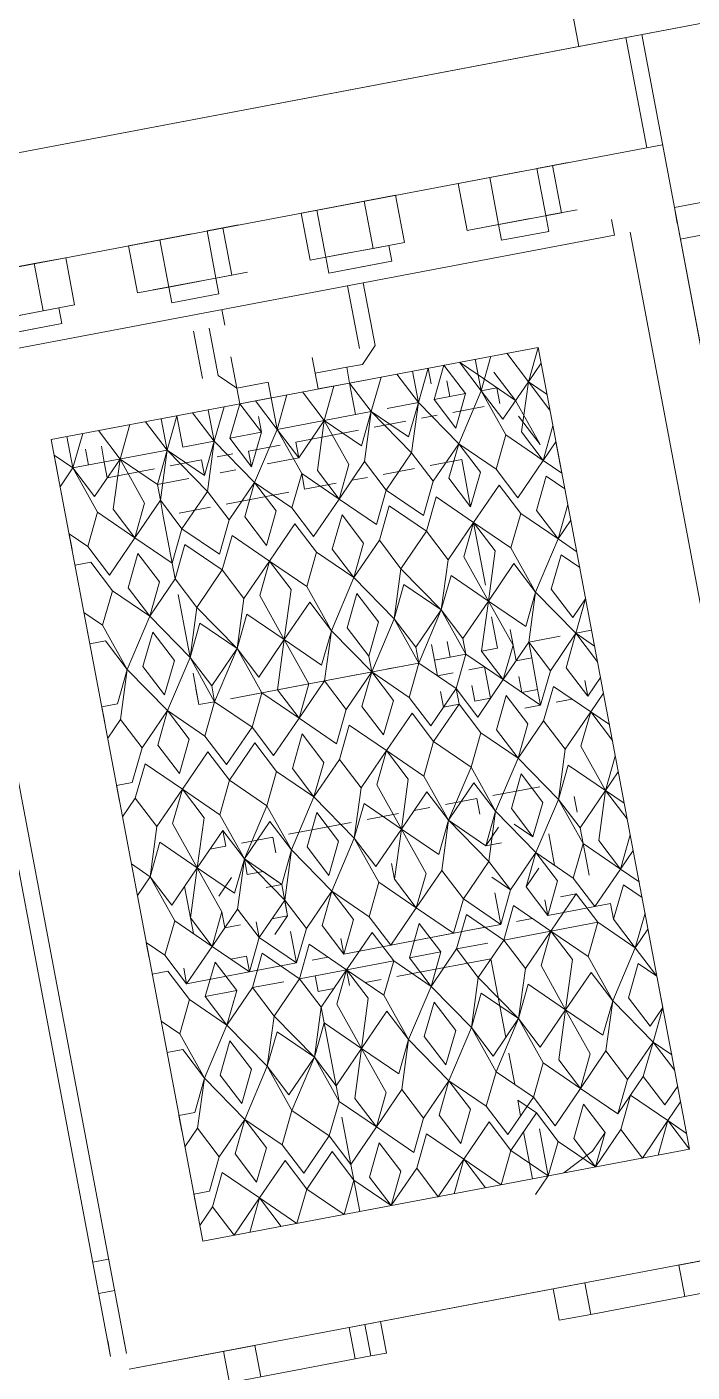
# Model space of a CAD drawing. Extents: x 407440 to 411585, y 6041728 to 6045069.
# Drawn here: x 408267.42 to 408269.809, y 6044233.704 to 6044238.531 of the extents above; entities that cross this region are included whole.
import ezdxf

# ---------------------------------------------------------------- set-up
doc = ezdxf.new("R2010")
doc.units = 0
doc.header["$LTSCALE"] = 5
doc.linetypes.add('foc-TIELINE', pattern=[1.875, 1.25, -0.625])
doc.layers.add('P-PROPOSED-EXISTING-H', color=59, linetype='Continuous')
doc.layers.add('T-TIE', color=201, linetype='foc-TIELINE')

# ---------------------------------------------------------------- blocks, each defined once
blk = doc.blocks.new('P-RIG-877')
at = {"layer": 'T-TIE', "linetype": 'ByBlock', "lineweight": 18}
for points in [[(0.52811, -15.56787), (0.2411, -15.56787), (0.25258, -15.56787)], [(-0.3559, -16.0845), (-0.34442, -16.0845), (-0.2411, -16.0845), (-0.2411, -16.07302), (-0.34442, -16.07302), (-0.34442, -15.63675), (-0.34442, -15.61379), (-0.34442, -16.10746), (0.11481, -16.10746), (0.11481, -15.61379), (-0.2411, -15.61379), (-0.2411, -15.63675), (-0.2411, -15.61379), (-0.26406, -15.61379), (0.11481, -15.61379), (0.11481, -15.47602), (0.2411, -15.47602), (0.2411, -15.56787), (0.2411, -15.47602), (0.11481, -15.47602), (0.11481, -16.25671), (0.12629, -16.25671), (0.12629, -16.27968), (0.12629, -16.29116)], [(0.52811, -15.49899), (0.26406, -15.49899), (0.26406, -15.56787)], [(2.39947, -15.56787), (2.38799, -15.56787), (0.11481, -15.56787)], [(0.19517, -15.56787), (0.19517, -16.27968), (0.19517, -16.29116), (0.22961, -16.29116), (0.22961, -16.27968)], [(0.19517, -15.57935), (0.11481, -15.57935)], [(0.25258, -15.60231), (0.97586, -15.60231)], [(0.2411, -15.61379), (0.25258, -15.61379), (0.25258, -16.10746), (0.97586, -16.10746), (0.96438, -16.10746)], [(0.98734, -15.61379), (0.98734, -16.10746), (0.98734, -15.61379)], [(0.2411, -15.65972), (0.22961, -15.65972), (0.19517, -15.65972), (0.19517, -15.63675)], [(0.22961, -15.65972), (0.22961, -15.63675)], [(0.22961, -15.70564), (0.22961, -15.64824), (0.19517, -15.64824)], [(0.2411, -15.65972), (0.2411, -15.69416), (0.2411, -15.65972)], [(0.19517, -15.6712), (0.19517, -15.69416)], [(0.22961, -15.69416), (0.22961, -15.6712)], [(0.32146, -16.03858), (0.90698, -16.03858), (0.90698, -15.68268), (0.32146, -15.68268), (0.32146, -16.03858), (0.32146, -15.68268), (0.34442, -15.69416), (0.32146, -15.70564), (0.34442, -15.69416), (0.36738, -15.71712), (0.34442, -15.7286), (0.37886, -15.71712), (0.40183, -15.7286), (0.37886, -15.75156), (0.40183, -15.76304), (0.42479, -15.75156), (0.40183, -15.74008), (0.37886, -15.75156), (0.34442, -15.7286), (0.32146, -15.71712)], [(0.33294, -15.68268), (0.34442, -15.69416), (0.3559, -15.68268)], [(0.36738, -15.68268), (0.34442, -15.69416), (0.37886, -15.70564), (0.40183, -15.69416), (0.37886, -15.68268)], [(0.40183, -15.68268), (0.41331, -15.68268), (0.39034, -15.68268), (0.40183, -15.69416), (0.41331, -15.68268)], [(0.42479, -15.68268), (0.41331, -15.69416), (0.43627, -15.70564), (0.45923, -15.69416), (0.49367, -15.71712), (0.45923, -15.7286), (0.43627, -15.71712), (0.41331, -15.7286), (0.43627, -15.75156), (0.45923, -15.7286), (0.43627, -15.71712), (0.45923, -15.69416), (0.43627, -15.68268)], [(0.42479, -15.68268), (0.42479, -15.68268)], [(0.42479, -15.68268), (0.42479, -15.68268)], [(0.44775, -15.68268), (0.45923, -15.69416), (0.47071, -15.68268)], [(0.48219, -15.68268), (0.47071, -15.69416), (0.49367, -15.70564), (0.51663, -15.69416), (0.50515, -15.68268), (0.52811, -15.69416), (0.53959, -15.68268)], [(0.56256, -15.69416), (0.57404, -15.69416), (0.55108, -15.70564), (0.52811, -15.69416), (0.52811, -15.68268)], [(0.55108, -15.68268), (0.52811, -15.69416)], [(0.57404, -15.69416), (0.56256, -15.68268)], [(0.57404, -15.68268), (0.58552, -15.69416), (0.597, -15.68268)], [(0.60848, -15.68268), (0.58552, -15.69416), (0.60848, -15.70564), (0.64292, -15.69416), (0.61996, -15.71712), (0.64292, -15.7286), (0.66588, -15.71712), (0.64292, -15.69416), (0.61996, -15.68268)], [(0.63144, -15.68268), (0.64292, -15.69416), (0.6544, -15.68268)], [(0.67736, -15.68268), (0.70032, -15.69416), (0.72329, -15.71712), (0.70032, -15.7286), (0.67736, -15.75156), (0.64292, -15.77452), (0.67736, -15.786), (0.70032, -15.77452), (0.67736, -15.75156), (0.64292, -15.7286), (0.67736, -15.71712), (0.68884, -15.71712), (0.70032, -15.71712)], [(0.66588, -15.68268), (0.64292, -15.69416), (0.67736, -15.70564), (0.70032, -15.69416), (0.67736, -15.71712), (0.70032, -15.7286), (0.67736, -15.71712), (0.66588, -15.71712)], [(0.68884, -15.68268), (0.70032, -15.69416), (0.71181, -15.68268)], [(0.72329, -15.68268), (0.71181, -15.69416), (0.73477, -15.70564), (0.75773, -15.69416), (0.73477, -15.68268)], [(0.74625, -15.68268), (0.75773, -15.69416), (0.78069, -15.68268)], [(0.83809, -15.68268), (0.82661, -15.69416), (0.80365, -15.68268), (0.78069, -15.68268), (0.76921, -15.69416), (0.79217, -15.70564), (0.81513, -15.69416), (0.80365, -15.68268)], [(0.87254, -15.7286), (0.84957, -15.70564), (0.82661, -15.69416), (0.84957, -15.68268)], [(0.86105, -15.68268), (0.87254, -15.69416), (0.84957, -15.70564), (0.82661, -15.69416)], [(0.90698, -15.68268), (0.88402, -15.69416), (0.90698, -15.71712), (0.88402, -15.7286), (0.86105, -15.71712), (0.88402, -15.69416), (0.8955, -15.68268)], [(0.90698, -15.70564), (0.88402, -15.69416), (0.87254, -15.68268)], [(0.36738, -15.70564), (0.39034, -15.69416), (0.3559, -15.70564), (0.33294, -15.7286), (0.32146, -15.74008), (0.34442, -15.7286), (0.32146, -15.7286), (0.33294, -15.7286)], [(0.73477, -15.82045), (0.71181, -15.80897), (0.73477, -15.786), (0.75773, -15.80897), (0.79217, -15.786), (0.75773, -15.77452), (0.73477, -15.786), (0.73477, -15.71712), (0.75773, -15.7286), (0.79217, -15.71712), (0.75773, -15.69416), (0.73477, -15.71712), (0.75773, -15.7286), (0.73477, -15.75156), (0.75773, -15.74008), (0.79217, -15.75156), (0.75773, -15.76304), (0.73477, -15.75156), (0.71181, -15.7286), (0.73477, -15.71712)], [(1.0103, -15.70564), (1.0103, -15.69416)], [(0.3559, -15.70564), (0.33294, -15.71712)], [(0.57404, -15.74008), (0.57404, -15.7286), (0.56256, -15.7286), (0.56256, -15.74008), (0.56256, -15.7286), (0.53959, -15.7286), (0.53959, -15.74008), (0.53959, -15.7286), (0.52811, -15.7286), (0.52811, -15.70564)], [(0.57404, -15.71712), (0.57404, -15.70564)], [(0.72329, -15.70564), (0.73477, -15.70564), (0.72329, -15.70564), (0.72329, -15.74008), (0.72329, -15.75156), (0.71181, -15.75156)], [(0.98734, -15.70564), (1.0103, -15.70564), (1.0103, -15.77452), (0.98734, -15.77452), (1.0103, -15.77452), (1.0103, -15.79748), (0.98734, -15.79748)], [(0.3559, -15.71712), (0.34442, -15.71712), (0.34442, -15.7286)], [(0.90698, -15.71712), (0.88402, -15.7286), (0.90698, -15.75156), (0.88402, -15.77452), (0.90698, -15.786), (0.88402, -15.80897), (0.86105, -15.82045), (0.88402, -15.84341), (0.90698, -15.83193)], [(0.3559, -15.75156), (0.3559, -15.7286)], [(0.63144, -15.7286), (0.63144, -15.7286)], [(0.71181, -15.74008), (0.71181, -15.7286)], [(0.34442, -15.76304), (0.34442, -15.74008)], [(0.53959, -15.74008), (0.52811, -15.74008), (0.51663, -15.74008), (0.52811, -15.74008)], [(0.56256, -15.74008), (0.55108, -15.74008)], [(0.63144, -15.77452), (0.63144, -15.74008)], [(0.63144, -15.74008), (0.63144, -15.74008)], [(0.68884, -15.74008), (0.66588, -15.74008)], [(0.90698, -15.77452), (0.8955, -15.75156), (0.88402, -15.74008)], [(0.39034, -15.84341), (0.39034, -15.86637), (0.37886, -15.86637), (0.40183, -15.87785), (0.37886, -15.86637), (0.40183, -15.84341), (0.37886, -15.83193), (0.34442, -15.84341), (0.36738, -15.82045), (0.34442, -15.80897), (0.32146, -15.82045), (0.34442, -15.80897), (0.32146, -15.79748), (0.34442, -15.80897), (0.36738, -15.786), (0.34442, -15.77452), (0.37886, -15.786), (0.40183, -15.77452), (0.42479, -15.786), (0.40183, -15.80897), (0.37886, -15.82045), (0.40183, -15.80897), (0.37886, -15.786), (0.34442, -15.80897), (0.37886, -15.82045), (0.40183, -15.84341), (0.42479, -15.82045), (0.40183, -15.80897), (0.37886, -15.786), (0.40183, -15.77452), (0.37886, -15.75156), (0.34442, -15.77452), (0.32146, -15.786)], [(0.34442, -15.75156), (0.33294, -15.75156)], [(0.39034, -15.77452), (0.39034, -15.75156), (0.42479, -15.75156)], [(0.48219, -15.75156), (0.43627, -15.75156), (0.41331, -15.77452), (0.43627, -15.786), (0.45923, -15.77452), (0.49367, -15.786), (0.45923, -15.80897), (0.43627, -15.786), (0.45923, -15.77452), (0.43627, -15.75156)], [(0.55108, -15.79748), (0.56256, -15.79748), (0.56256, -15.786), (0.55108, -15.786), (0.52811, -15.80897), (0.49367, -15.786), (0.47071, -15.77452), (0.49367, -15.75156), (0.51663, -15.77452), (0.49367, -15.786), (0.52811, -15.77452), (0.55108, -15.786), (0.56256, -15.786)], [(0.50515, -15.75156), (0.52811, -15.75156), (0.52811, -15.76304), (0.52811, -15.75156), (0.51663, -15.75156)], [(0.66588, -15.75156), (0.6544, -15.76304)], [(0.70032, -15.76304), (0.68884, -15.75156)], [(0.73477, -15.786), (0.71181, -15.77452), (0.73477, -15.75156), (0.75773, -15.77452), (0.73477, -15.786), (0.75773, -15.80897), (0.73477, -15.82045), (0.75773, -15.84341), (0.79217, -15.82045), (0.75773, -15.80897), (0.73477, -15.82045), (0.73477, -15.79748)], [(0.32146, -15.77452), (0.34442, -15.77452), (0.32146, -15.76304), (0.33294, -15.76304)], [(0.3559, -15.76304), (0.3559, -15.77452)], [(0.53959, -15.77452), (0.53959, -15.76304), (0.56256, -15.76304), (0.56256, -15.77452), (0.55108, -15.77452), (0.56256, -15.77452)], [(0.19517, -15.82045), (0.22961, -15.82045), (0.22961, -15.77452), (0.2411, -15.77452), (0.2411, -15.786), (0.2411, -15.82045), (0.2411, -15.77452)], [(0.34442, -15.77452), (0.34442, -15.79748)], [(0.53959, -15.786), (0.53959, -15.79748), (0.52811, -15.79748), (0.52811, -15.77452), (0.51663, -15.77452)], [(0.6544, -15.77452), (0.6544, -15.77452)], [(0.66588, -15.77452), (0.66588, -15.786), (0.6544, -15.77452)], [(0.67736, -15.786), (0.70032, -15.77452), (0.68884, -15.786)], [(0.98734, -15.94673), (0.98734, -15.77452), (0.98734, -15.94673), (1.0103, -15.94673), (1.0103, -16.01562), (0.98734, -16.01562), (1.0103, -16.01562), (1.0103, -16.03858), (0.98734, -16.03858)], [(1.0103, -15.77452), (0.99882, -15.77452)], [(0.22961, -15.786), (0.19517, -15.786)], [(0.3559, -15.80897), (0.3559, -15.786)], [(0.39034, -15.80897), (0.39034, -15.786)], [(0.52811, -15.87785), (0.52811, -15.80897), (0.51663, -15.80897), (0.49367, -15.82045), (0.47071, -15.80897), (0.49367, -15.786), (0.51663, -15.80897)], [(0.52811, -15.786), (0.51663, -15.786)], [(0.53959, -15.786), (0.53959, -15.786)], [(0.63144, -15.80897), (0.63144, -15.786), (0.64292, -15.786), (0.63144, -15.786)], [(0.67736, -15.786), (0.67736, -15.786)], [(0.72329, -15.80897), (0.72329, -15.786), (0.71181, -15.786), (0.70032, -15.786), (0.71181, -15.786)], [(0.86105, -15.786), (0.84957, -15.79748), (0.86105, -15.79748)], [(0.91846, -15.79748), (0.90698, -15.786), (0.87254, -15.786)], [(0.30998, -15.82045), (0.30998, -15.80897), (0.2985, -15.79748), (0.26406, -15.79748), (0.25258, -15.79748)], [(0.26406, -15.79748), (0.26406, -15.79748)], [(0.72329, -15.79748), (0.72329, -15.85489), (0.72329, -15.88933)], [(0.74625, -15.86637), (0.74625, -15.85489), (0.74625, -15.79748), (0.80365, -15.79748)], [(0.81513, -15.79748), (0.83809, -15.79748)], [(0.87254, -15.79748), (0.8955, -15.79748), (0.90698, -15.79748)], [(0.25258, -15.80897), (0.26406, -15.80897), (0.2985, -15.80897), (0.28702, -15.80897)], [(0.34442, -15.82045), (0.32146, -15.82045), (0.32146, -15.80897)], [(0.34442, -15.87785), (0.34442, -15.80897)], [(0.90698, -15.82045), (0.88402, -15.80897), (0.90698, -15.82045), (0.88402, -15.84341), (0.90698, -15.85489)], [(0.30998, -15.84341), (0.30998, -15.82045), (0.32146, -15.82045), (0.32146, -15.84341), (0.30998, -15.84341), (0.2985, -15.84341)], [(0.36738, -15.88933), (0.36738, -15.86637), (0.3559, -15.86637), (0.3559, -15.85489), (0.3559, -15.82045)], [(0.39034, -15.82045), (0.39034, -15.83193)], [(0.52811, -15.82045), (0.52811, -15.83193)], [(0.63144, -15.83193), (0.63144, -15.82045)], [(0.72329, -15.86637), (0.72329, -15.82045)], [(0.73477, -15.85489), (0.75773, -15.84341), (0.73477, -15.83193)], [(0.32146, -15.86637), (0.34442, -15.87785), (0.37886, -15.90081), (0.40183, -15.87785), (0.42479, -15.86637), (0.40183, -15.84341), (0.37886, -15.85489), (0.34442, -15.84341), (0.36738, -15.86637), (0.34442, -15.87785), (0.37886, -15.86637)], [(0.52811, -15.84341), (0.51663, -15.84341)], [(0.63144, -15.86637), (0.63144, -15.84341)], [(0.52811, -15.85489), (0.52811, -15.94673), (0.52811, -15.92377), (0.55108, -15.90081), (0.52811, -15.91229), (0.49367, -15.90081), (0.45923, -15.88933), (0.43627, -15.90081), (0.45923, -15.87785), (0.43627, -15.86637), (0.41331, -15.87785), (0.43627, -15.90081), (0.45923, -15.92377), (0.43627, -15.93525), (0.45923, -15.92377), (0.49367, -15.93525), (0.45923, -15.95822), (0.43627, -15.93525), (0.41331, -15.92377), (0.43627, -15.90081), (0.45923, -15.91229), (0.49367, -15.90081), (0.51663, -15.92377), (0.49367, -15.93525), (0.52811, -15.95822), (0.55108, -15.9697), (0.57404, -15.95822), (0.55108, -15.93525), (0.52811, -15.95822), (0.55108, -15.93525), (0.52811, -15.92377), (0.49367, -15.93525), (0.47071, -15.92377), (0.49367, -15.90081), (0.52811, -15.88933), (0.55108, -15.90081), (0.57404, -15.92377), (0.55108, -15.93525), (0.52811, -15.92377)], [(0.73477, -15.94673), (0.73477, -15.9697), (0.75773, -15.95822), (0.73477, -15.9697), (0.75773, -15.99266), (0.79217, -15.9697), (0.75773, -15.95822), (0.73477, -15.93525), (0.73477, -15.86637), (0.71181, -15.87785), (0.73477, -15.90081), (0.75773, -15.87785), (0.73477, -15.86637)], [(0.90698, -15.86637), (0.88402, -15.87785), (0.90698, -15.90081), (0.88402, -15.92377), (0.90698, -15.93525), (0.88402, -15.95822), (0.90698, -15.9697), (0.88402, -15.99266), (0.86105, -15.9697), (0.88402, -15.95822), (0.90698, -15.9697)], [(0.2411, -15.90081), (0.22961, -15.90081), (0.19517, -15.90081), (0.19517, -15.87785)], [(0.22961, -15.90081), (0.22961, -15.87785)], [(0.32146, -15.88933), (0.34442, -15.87785), (0.32146, -15.87785)], [(0.36738, -15.90081), (0.3559, -15.90081), (0.3559, -15.87785)], [(0.39034, -15.91229), (0.39034, -15.92377), (0.39034, -15.87785), (0.39034, -15.90081)], [(0.63144, -15.92377), (0.63144, -15.87785)], [(0.72329, -15.87785), (0.72329, -15.90081), (0.70032, -15.91229), (0.67736, -15.90081), (0.70032, -15.88933), (0.72329, -15.90081), (0.71181, -15.90081)], [(0.74625, -15.87785), (0.74625, -15.88933)], [(0.22961, -15.94673), (0.22961, -15.88933), (0.19517, -15.88933)], [(0.34442, -15.91229), (0.34442, -15.88933), (0.33294, -15.88933)], [(0.52811, -15.88933), (0.52811, -15.91229)], [(0.66588, -15.93525), (0.64292, -15.95822), (0.67736, -15.93525), (0.70032, -15.95822), (0.67736, -15.9697), (0.70032, -15.95822), (0.72329, -15.9697), (0.70032, -15.99266), (0.67736, -16.00414), (0.64292, -15.99266), (0.67736, -15.98118), (0.70032, -15.99266), (0.67736, -15.9697), (0.64292, -15.95822), (0.66588, -15.9697), (0.64292, -15.99266), (0.61996, -15.9697), (0.64292, -15.95822), (0.6544, -15.95822), (0.6544, -15.94673), (0.66588, -15.93525), (0.64292, -15.92377), (0.60848, -15.90081), (0.58552, -15.91229), (0.56256, -15.90081), (0.58552, -15.88933), (0.60848, -15.90081), (0.58552, -15.92377), (0.56256, -15.93525), (0.58552, -15.95822), (0.60848, -15.9697), (0.64292, -15.95822), (0.60848, -15.93525), (0.58552, -15.95822), (0.60848, -15.93525), (0.58552, -15.92377), (0.60848, -15.93525), (0.64292, -15.92377), (0.61996, -15.93525), (0.64292, -15.95822)], [(0.90698, -15.91229), (0.90698, -15.92377), (0.8955, -15.92377), (0.87254, -15.92377), (0.84957, -15.90081), (0.82661, -15.88933), (0.79217, -15.90081), (0.75773, -15.88933), (0.73477, -15.90081), (0.75773, -15.91229), (0.79217, -15.90081), (0.82661, -15.91229), (0.84957, -15.90081), (0.82661, -15.92377), (0.84957, -15.93525), (0.87254, -15.95822), (0.84957, -15.9697), (0.82661, -15.95822), (0.84957, -15.93525), (0.87254, -15.92377), (0.86105, -15.91229)], [(0.2411, -15.90081), (0.2411, -15.93525), (0.2411, -15.90081)], [(0.26406, -15.90081), (0.25258, -15.90081)], [(0.26406, -15.91229), (0.2985, -15.91229), (0.30998, -15.90081)], [(0.32146, -15.90081), (0.30998, -15.90081), (0.2985, -15.90081), (0.28702, -15.90081)], [(0.32146, -15.93525), (0.34442, -15.92377), (0.36738, -15.93525), (0.34442, -15.95822), (0.37886, -15.93525), (0.40183, -15.95822), (0.42479, -15.93525), (0.40183, -15.92377), (0.37886, -15.93525), (0.40183, -15.92377), (0.37886, -15.90081), (0.34442, -15.92377), (0.37886, -15.93525), (0.40183, -15.95822), (0.37886, -15.9697), (0.36738, -15.9697), (0.36738, -15.94673)], [(0.73477, -15.90081), (0.71181, -15.92377), (0.73477, -15.93525), (0.75773, -15.95822), (0.79217, -15.93525), (0.75773, -15.92377)], [(0.74625, -15.90081), (0.73477, -15.90081), (0.75773, -15.92377), (0.82661, -15.92377), (0.79217, -15.93525), (0.82661, -15.95822), (0.84957, -15.93525), (0.82661, -15.92377)], [(0.19517, -15.91229), (0.19517, -15.93525)], [(0.22961, -15.93525), (0.22961, -15.91229)], [(0.26406, -15.91229), (0.26406, -15.91229)], [(0.32146, -15.92377), (0.34442, -15.92377), (0.32146, -15.91229)], [(0.3559, -15.91229), (0.3559, -15.92377)], [(0.36738, -15.91229), (0.36738, -15.92377)], [(0.74625, -15.91229), (0.74625, -15.92377), (0.73477, -15.92377)], [(0.26406, -15.92377), (0.2985, -15.92377)], [(0.26406, -15.92377), (0.26406, -15.92377)], [(0.34442, -15.92377), (0.34442, -15.94673), (0.32146, -15.94673)], [(0.75773, -15.92377), (0.73477, -15.93525), (0.75773, -15.92377)], [(0.83809, -15.92377), (0.87254, -15.92377), (0.88402, -15.92377), (0.86105, -15.93525), (0.88402, -15.95822), (0.90698, -15.93525), (0.88402, -15.92377)], [(0.98734, -15.93525), (1.0103, -15.93525), (1.0103, -15.92377), (0.98734, -15.92377)], [(0.3559, -16.03858), (0.34442, -16.0271), (0.36738, -16.01562), (0.34442, -15.99266), (0.32146, -16.00414), (0.34442, -15.99266), (0.32146, -15.98118), (0.34442, -15.99266), (0.37886, -16.00414), (0.40183, -15.99266), (0.37886, -15.98118), (0.34442, -15.99266), (0.36738, -15.9697), (0.34442, -15.95822), (0.32146, -15.9697), (0.34442, -15.95822), (0.32146, -15.94673), (0.34442, -15.95822), (0.37886, -15.9697), (0.39034, -15.9697), (0.42479, -15.9697), (0.43627, -15.9697), (0.45923, -15.95822), (0.43627, -15.93525), (0.41331, -15.95822), (0.43627, -15.9697)], [(0.3559, -15.95822), (0.3559, -15.93525), (0.36738, -15.93525)], [(0.44775, -15.9697), (0.48219, -15.9697), (0.49367, -15.9697), (0.47071, -15.95822), (0.49367, -15.93525), (0.51663, -15.95822), (0.49367, -15.9697), (0.52811, -15.99266), (0.55108, -15.98118), (0.57404, -15.99266), (0.55108, -16.00414), (0.52811, -15.99266), (0.55108, -16.01562), (0.52811, -16.0271), (0.53959, -16.03858)], [(0.63144, -15.95822), (0.63144, -15.93525), (0.64292, -15.93525)], [(0.70032, -15.94673), (0.68884, -15.93525), (0.66588, -15.93525), (0.66588, -15.94673)], [(0.68884, -15.94673), (0.68884, -15.93525), (0.67736, -15.93525)], [(0.72329, -15.95822), (0.72329, -15.93525), (0.71181, -15.93525), (0.70032, -15.93525)], [(0.73477, -15.93525), (0.71181, -15.95822), (0.73477, -15.9697)], [(1.0103, -15.94673), (1.0103, -15.93525)], [(0.72329, -15.94673), (0.72329, -16.01562), (0.71181, -16.01562)], [(0.34442, -16.0271), (0.34442, -15.95822), (0.33294, -15.95822), (0.32146, -15.95822)], [(0.49367, -15.9697), (0.52811, -15.95822), (0.55108, -15.9697), (0.52811, -15.99266), (0.49367, -16.01562), (0.52811, -16.0271), (0.55108, -16.01562), (0.57404, -16.0271), (0.57404, -16.03858), (0.58552, -16.03858)], [(0.51663, -15.95822), (0.52811, -15.95822), (0.52811, -15.9697), (0.50515, -15.9697)], [(0.70032, -15.95822), (0.68884, -15.95822)], [(0.33294, -16.00414), (0.34442, -16.00414), (0.3559, -16.00414), (0.3559, -15.9697)], [(0.61996, -15.9697), (0.63144, -15.9697), (0.63144, -15.98118)], [(0.6544, -15.9697), (0.66588, -15.98118)], [(0.67736, -15.98118), (0.68884, -15.98118), (0.68884, -15.9697)], [(0.72329, -15.9697), (0.71181, -15.9697), (0.71181, -15.98118), (0.70032, -15.99266)], [(0.71181, -16.03858), (0.71181, -16.0271), (0.73477, -16.01562), (0.75773, -16.0271), (0.79217, -16.01562), (0.82661, -15.99266), (0.84957, -16.01562), (0.82661, -16.0271), (0.79217, -16.01562), (0.75773, -15.99266), (0.73477, -16.00414), (0.73477, -15.98118)], [(0.74625, -16.03858), (0.75773, -16.0271), (0.73477, -16.01562), (0.75773, -15.99266), (0.73477, -15.98118), (0.71181, -15.99266), (0.73477, -16.00414)], [(0.90698, -15.98118), (0.88402, -15.99266), (0.90698, -16.01562), (0.88402, -16.0271), (0.86105, -16.01562), (0.88402, -15.99266), (0.90698, -16.00414)], [(0.70032, -16.03858), (0.68884, -16.03858), (0.70032, -16.0271), (0.72329, -16.01562), (0.70032, -15.99266), (0.67736, -16.01562), (0.70032, -16.0271), (0.67736, -16.01562), (0.64292, -16.0271), (0.61996, -16.01562), (0.64292, -15.99266), (0.66588, -16.01562), (0.64292, -16.0271), (0.6544, -16.03858)], [(0.70032, -15.99266), (0.70032, -15.99266)], [(0.68884, -16.00414), (0.6544, -16.00414)], [(0.19517, -16.06154), (0.22961, -16.06154), (0.22961, -16.01562), (0.2411, -16.01562), (0.2411, -16.0271), (0.2411, -16.05006), (0.2411, -16.06154), (0.2411, -16.01562)], [(0.40183, -16.03858), (0.39034, -16.03858), (0.40183, -16.0271), (0.37886, -16.01562), (0.34442, -16.0271), (0.32146, -16.01562)], [(0.34442, -16.01562), (0.33294, -16.01562)], [(0.41331, -16.03858), (0.41331, -16.0271), (0.43627, -16.01562), (0.45923, -16.0271), (0.44775, -16.03858)], [(0.52811, -16.03858), (0.51663, -16.03858), (0.51663, -16.0271), (0.49367, -16.01562), (0.47071, -16.0271), (0.47071, -16.03858), (0.45923, -16.03858)], [(0.597, -16.03858), (0.58552, -16.0271), (0.60848, -16.01562), (0.64292, -16.0271), (0.63144, -16.03858), (0.64292, -16.03858)], [(0.82661, -16.03858), (0.81513, -16.03858), (0.81513, -16.0271), (0.79217, -16.01562), (0.76921, -16.0271), (0.76921, -16.03858), (0.75773, -16.03858)], [(0.88402, -16.03858), (0.87254, -16.03858), (0.87254, -16.0271), (0.84957, -16.01562), (0.82661, -16.0271), (0.83809, -16.03858)], [(0.90698, -16.01562), (0.88402, -16.0271), (0.8955, -16.03858)], [(0.98734, -16.10746), (0.98734, -16.01562)], [(1.0103, -16.01562), (0.99882, -16.01562)], [(0.22961, -16.0271), (0.19517, -16.0271)], [(0.34442, -16.03858), (0.33294, -16.03858), (0.34442, -16.0271), (0.32146, -16.0271)], [(0.90698, -16.11895), (0.90698, -16.10746)], [(0.92994, -16.11895), (0.92994, -16.10746)], [(0.26406, -16.3256), (0.25258, -16.3256), (0.25258, -16.11895), (0.97586, -16.11895), (0.96438, -16.11895)]]:
    blk.add_lwpolyline(points, dxfattribs=at)
for points in [[(0.98734, -15.61379), (0.98734, -15.70564)], [(0.19517, -15.71712), (0.22961, -15.71712), (0.22961, -15.69416), (0.19517, -15.69416)], [(0.2411, -15.69416), (0.22961, -15.69416)], [(0.40183, -15.7286), (0.42479, -15.71712), (0.40183, -15.69416), (0.37886, -15.71712)], [(0.52811, -15.7286), (0.55108, -15.71712), (0.57404, -15.7286), (0.55108, -15.75156), (0.52811, -15.7286), (0.55108, -15.71712), (0.52811, -15.69416), (0.49367, -15.71712)], [(0.64292, -15.77452), (0.60848, -15.75156), (0.58552, -15.76304), (0.56256, -15.75156), (0.58552, -15.74008), (0.60848, -15.75156), (0.64292, -15.7286), (0.60848, -15.71712), (0.58552, -15.7286), (0.56256, -15.71712), (0.58552, -15.69416), (0.60848, -15.71712), (0.58552, -15.7286), (0.60848, -15.75156), (0.58552, -15.77452), (0.60848, -15.786), (0.64292, -15.77452), (0.61996, -15.786), (0.64292, -15.80897), (0.67736, -15.82045), (0.70032, -15.80897), (0.67736, -15.786), (0.70032, -15.80897), (0.72329, -15.786), (0.70032, -15.77452), (0.67736, -15.786), (0.64292, -15.80897), (0.66588, -15.786)], [(0.82661, -15.7286), (0.84957, -15.71712), (0.82661, -15.69416), (0.79217, -15.71712)], [(0.45923, -15.76304), (0.49367, -15.75156), (0.47071, -15.7286), (0.49367, -15.71712), (0.51663, -15.7286), (0.49367, -15.75156), (0.52811, -15.74008), (0.55108, -15.75156), (0.52811, -15.77452), (0.55108, -15.786), (0.57404, -15.77452), (0.55108, -15.75156), (0.52811, -15.76304), (0.49367, -15.75156), (0.45923, -15.74008), (0.43627, -15.75156)], [(0.64292, -15.71712), (0.6544, -15.71712)], [(0.76921, -15.7286), (0.79217, -15.75156), (0.81513, -15.7286), (0.79217, -15.71712)], [(0.87254, -15.7286), (0.84957, -15.71712), (0.82661, -15.7286), (0.84957, -15.75156)], [(0.32146, -15.75156), (0.34442, -15.76304), (0.36738, -15.75156), (0.34442, -15.74008)], [(0.64292, -15.76304), (0.66588, -15.75156), (0.64292, -15.74008), (0.61996, -15.75156)], [(0.70032, -15.74008), (0.67736, -15.75156), (0.70032, -15.76304), (0.72329, -15.75156)], [(0.82661, -15.76304), (0.79217, -15.75156), (0.82661, -15.74008), (0.84957, -15.75156)], [(0.90698, -15.75156), (0.88402, -15.74008), (0.86105, -15.75156), (0.88402, -15.76304)], [(0.87254, -15.80897), (0.84957, -15.82045), (0.82661, -15.80897), (0.84957, -15.786), (0.82661, -15.77452), (0.79217, -15.786), (0.81513, -15.77452), (0.79217, -15.75156), (0.76921, -15.77452), (0.79217, -15.786), (0.82661, -15.80897), (0.84957, -15.786)], [(0.84957, -15.75156), (0.82661, -15.77452), (0.84957, -15.786), (0.87254, -15.77452)], [(0.22961, -15.76304), (0.19517, -15.76304), (0.19517, -15.786), (0.19517, -15.80897), (0.19517, -15.83193), (0.22961, -15.83193), (0.22961, -15.80897), (0.22961, -15.786)], [(0.72329, -15.76304), (0.72329, -15.77452)], [(0.58552, -15.77452), (0.60848, -15.786), (0.58552, -15.80897), (0.56256, -15.82045), (0.58552, -15.84341), (0.56256, -15.86637), (0.58552, -15.87785), (0.60848, -15.86637), (0.64292, -15.87785), (0.61996, -15.86637), (0.64292, -15.84341), (0.66588, -15.86637), (0.64292, -15.87785), (0.60848, -15.90081), (0.58552, -15.87785), (0.60848, -15.86637), (0.58552, -15.84341), (0.60848, -15.83193), (0.64292, -15.84341), (0.67736, -15.85489), (0.66588, -15.85489), (0.67736, -15.85489), (0.70032, -15.84341), (0.67736, -15.83193), (0.64292, -15.84341), (0.61996, -15.82045), (0.64292, -15.80897), (0.60848, -15.82045), (0.58552, -15.80897), (0.56256, -15.786)], [(0.90698, -15.786), (0.88402, -15.77452), (0.86105, -15.786), (0.88402, -15.80897)], [(0.41331, -15.80897), (0.43627, -15.82045), (0.45923, -15.80897), (0.49367, -15.82045), (0.52811, -15.84341), (0.55108, -15.85489), (0.57404, -15.84341), (0.55108, -15.83193), (0.52811, -15.84341), (0.55108, -15.82045), (0.52811, -15.80897), (0.49367, -15.82045), (0.45923, -15.84341), (0.43627, -15.82045), (0.45923, -15.80897), (0.43627, -15.786)], [(0.55108, -15.82045), (0.57404, -15.80897), (0.55108, -15.786), (0.52811, -15.80897)], [(0.60848, -15.82045), (0.58552, -15.84341), (0.60848, -15.85489), (0.64292, -15.84341), (0.66588, -15.82045), (0.64292, -15.80897), (0.60848, -15.786), (0.58552, -15.80897)], [(0.76921, -15.80897), (0.79217, -15.82045), (0.81513, -15.80897), (0.79217, -15.786)], [(0.51663, -15.79748), (0.52811, -15.79748)], [(0.70032, -15.84341), (0.67736, -15.82045), (0.70032, -15.80897), (0.72329, -15.82045)], [(0.84957, -15.82045), (0.82661, -15.80897), (0.79217, -15.82045), (0.82661, -15.84341)], [(0.2411, -15.82045), (0.22961, -15.82045)], [(0.32146, -15.83193), (0.34442, -15.84341), (0.32146, -15.85489), (0.34442, -15.84341)], [(0.43627, -15.85489), (0.45923, -15.84341), (0.43627, -15.83193), (0.41331, -15.84341)], [(0.51663, -15.84341), (0.49367, -15.83193), (0.47071, -15.84341), (0.49367, -15.85489)], [(0.73477, -15.85489), (0.73477, -15.83193), (0.71181, -15.84341)], [(0.79217, -15.85489), (0.76921, -15.84341), (0.79217, -15.83193), (0.81513, -15.84341)], [(0.84957, -15.85489), (0.87254, -15.84341), (0.84957, -15.83193), (0.82661, -15.84341)], [(0.43627, -15.86637), (0.45923, -15.87785), (0.49367, -15.86637), (0.51663, -15.87785), (0.49367, -15.90081), (0.47071, -15.87785), (0.49367, -15.86637), (0.45923, -15.84341)], [(0.52811, -15.87785), (0.55108, -15.86637), (0.52811, -15.84341), (0.49367, -15.86637)], [(0.67736, -15.90081), (0.70032, -15.87785), (0.72329, -15.86637), (0.70032, -15.84341), (0.67736, -15.86637), (0.70032, -15.87785), (0.67736, -15.86637), (0.64292, -15.87785)], [(0.75773, -15.87785), (0.79217, -15.86637), (0.75773, -15.84341), (0.73477, -15.86637)], [(0.84957, -15.86637), (0.82661, -15.84341), (0.79217, -15.86637), (0.82661, -15.87785)], [(0.86105, -15.86637), (0.88402, -15.87785), (0.90698, -15.86637), (0.88402, -15.84341)], [(0.55108, -15.90081), (0.57404, -15.87785), (0.55108, -15.86637), (0.52811, -15.87785)], [(0.76921, -15.87785), (0.79217, -15.90081), (0.81513, -15.87785), (0.79217, -15.86637)], [(0.84957, -15.90081), (0.87254, -15.87785), (0.84957, -15.86637), (0.82661, -15.87785)], [(0.32146, -15.87785), (0.32146, -15.90081), (0.30998, -15.90081), (0.30998, -15.87785)], [(0.34442, -15.88933), (0.32146, -15.90081), (0.34442, -15.91229), (0.36738, -15.90081)], [(0.42479, -15.90081), (0.40183, -15.88933), (0.37886, -15.90081), (0.40183, -15.91229)], [(0.61996, -15.90081), (0.64292, -15.91229), (0.66588, -15.90081), (0.64292, -15.88933)], [(0.88402, -15.88933), (0.86105, -15.90081), (0.88402, -15.91229), (0.90698, -15.90081)], [(0.67736, -15.93525), (0.70032, -15.92377), (0.67736, -15.90081), (0.64292, -15.92377)], [(0.76921, -15.92377), (0.79217, -15.93525), (0.81513, -15.92377), (0.79217, -15.90081)], [(0.72329, -15.91229), (0.72329, -15.92377)], [(0.70032, -15.95822), (0.72329, -15.93525), (0.70032, -15.92377), (0.67736, -15.93525)], [(0.19517, -15.95822), (0.22961, -15.95822), (0.22961, -15.93525), (0.19517, -15.93525)], [(0.2411, -15.93525), (0.22961, -15.93525)], [(0.39034, -15.95822), (0.39034, -15.93525)], [(0.76921, -15.95822), (0.79217, -15.9697), (0.81513, -15.95822), (0.79217, -15.93525)], [(0.40183, -15.99266), (0.42479, -15.9697), (0.40183, -15.95822), (0.37886, -15.9697)], [(0.45923, -15.99266), (0.49367, -15.9697), (0.45923, -15.95822), (0.43627, -15.9697)], [(0.56256, -15.9697), (0.58552, -15.95822), (0.60848, -15.9697), (0.58552, -15.99266), (0.60848, -16.00414), (0.64292, -15.99266), (0.60848, -15.98118), (0.58552, -15.99266)], [(0.82661, -15.99266), (0.84957, -16.00414), (0.87254, -15.99266), (0.84957, -15.98118), (0.82661, -15.99266), (0.84957, -15.9697), (0.82661, -15.95822), (0.79217, -15.9697)], [(0.51663, -15.9697), (0.52811, -15.9697)], [(0.45923, -15.99266), (0.49367, -16.01562), (0.45923, -16.0271), (0.43627, -16.01562), (0.45923, -15.99266), (0.43627, -16.00414), (0.41331, -15.99266), (0.43627, -15.98118)], [(0.49367, -16.00414), (0.51663, -15.99266), (0.49367, -15.98118), (0.47071, -15.99266)], [(0.76921, -15.99266), (0.79217, -16.00414), (0.81513, -15.99266), (0.79217, -15.98118)], [(0.40183, -16.0271), (0.42479, -16.01562), (0.40183, -15.99266), (0.37886, -16.01562)], [(0.58552, -16.0271), (0.60848, -16.01562), (0.58552, -15.99266), (0.56256, -16.01562)], [(0.22961, -16.00414), (0.19517, -16.00414), (0.19517, -16.0271), (0.19517, -16.05006), (0.19517, -16.07302), (0.22961, -16.07302), (0.22961, -16.05006), (0.22961, -16.0271)]]:
    blk.add_lwpolyline(points, close=True, dxfattribs=at)

msp = doc.modelspace()

# ---------------------------------------------------------------- hatches: boundary and pattern name
at = {"layer": 'P-PROPOSED-EXISTING-H'}
h = msp.add_hatch(dxfattribs=at)
h.set_pattern_fill('ANSI31', color=256, scale=3.498392, style=0)
h.set_pattern_definition([(45, (-2243.128, 2713.837), (-7.854113246, 7.854113246), [])])
edge = h.paths.add_edge_path()
edge.add_line((408709.2898, 6043818.2218), (408241.3049, 6043729.7131))
edge.add_line((408241.3049, 6043729.7131), (407794.4358, 6043645.198))
edge.add_line((407794.4358, 6043645.198), (407673.8299, 6044282.8949))
edge.add_line((407673.8299, 6044282.8949), (408123.6694, 6044351.8304))
edge.add_line((408123.6694, 6044351.8304), (408654.5747, 6044433.1889))
edge.add_line((408654.5747, 6044433.1889), (409028.9973, 6044539.8658))
edge.add_line((409028.9973, 6044539.8658), (409149.7259, 6043901.5203))
edge.add_line((409149.7259, 6043901.5203), (408898.7917, 6043854.0618))
edge.add_arc((408782.127, 6043952.0096), 152.33, 241.435078, 319.984322, ccw=False)

# ---------------------------------------------------------------- block references
at = {"layer": 'T-TIE', "linetype": 'ByBlock', "xscale": 4.999999999955019, "yscale": 4.999999999955019, "zscale": 4.999999999955019, "rotation": 280.7096999997605}
msp.add_blockref('P-RIG-877', (408346.0047, 6044253.5322), dxfattribs=at)

doc.saveas('drawing.dxf')
